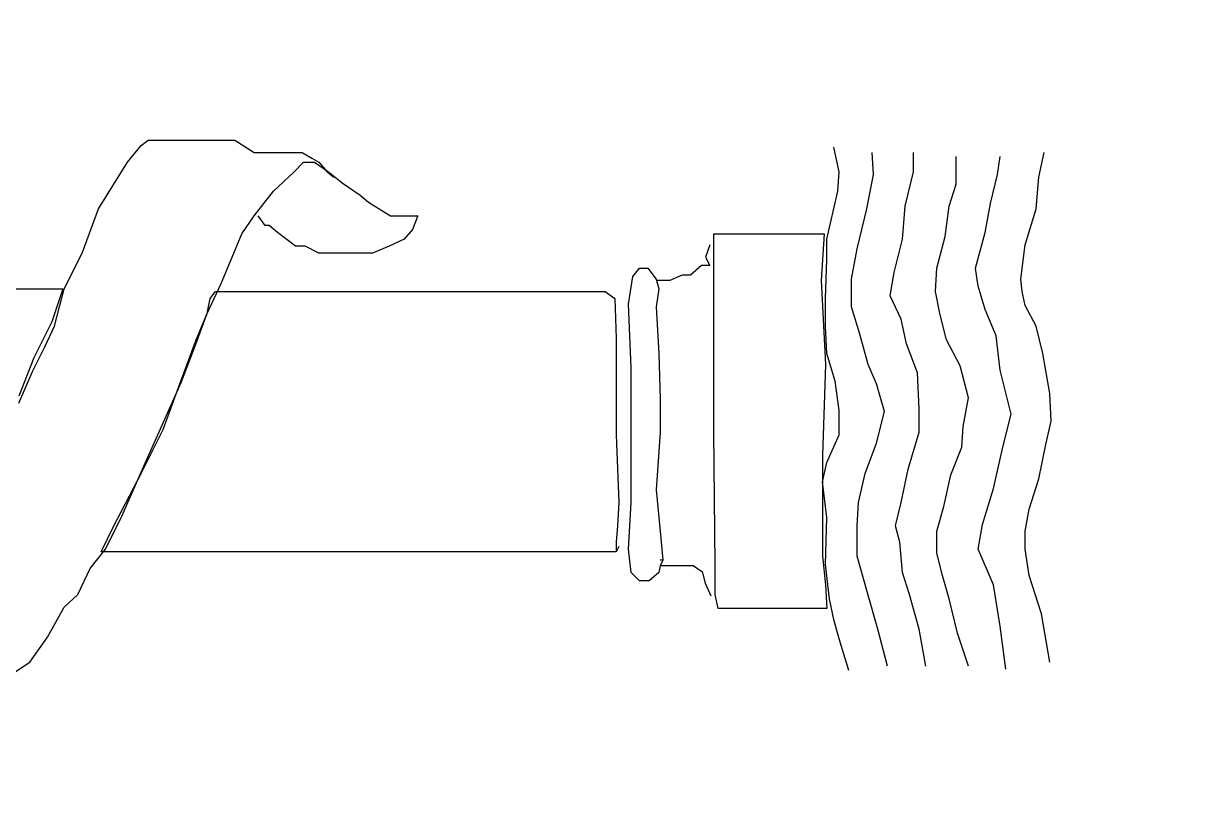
# Model space of a CAD drawing. Extents: x 730854 to 731444, y 4378581 to 4379608.
# Drawn here: x 730892.67 to 730901.2, y 4379448.27 to 4379453.99 of the extents above; entities that cross this region are included whole.
import ezdxf

# ---------------------------------------------------------------- set-up
doc = ezdxf.new("R2010")
doc.units = 0
doc.layers.get('0').update_dxf_attribs({"linetype": 'CONTINUOUS'})

msp = doc.modelspace()

# ---------------------------------------------------------------- linework, layer by layer
at = {"color": 0, "linetype": 'CONTINUOUS'}
for p, q in [((730893.52, 4379453.1), (730893.57, 4379453.14)), ((730893.52, 4379453.1), (730893.57, 4379453.14)), ((730893.57, 4379453.14), (730893.64, 4379453.14)), ((730893.57, 4379453.14), (730893.64, 4379453.14)), ((730893.64, 4379453.14), (730893.74, 4379453.14)), ((730893.64, 4379453.14), (730893.74, 4379453.14)), ((730893.74, 4379453.14), (730893.89, 4379453.14)), ((730893.74, 4379453.14), (730893.89, 4379453.14)), ((730893.89, 4379453.14), (730894.05, 4379453.14)), ((730893.89, 4379453.14), (730894.05, 4379453.14)), ((730894.05, 4379453.14), (730894.2, 4379453.14)), ((730894.05, 4379453.14), (730894.2, 4379453.14)), ((730894.2, 4379453.14), (730894.34, 4379453.05)), ((730894.2, 4379453.14), (730894.34, 4379453.05)), ((730893.42, 4379452.98), (730893.52, 4379453.1)), ((730893.42, 4379452.98), (730893.52, 4379453.1)), ((730894.34, 4379453.05), (730894.45, 4379453.05)), ((730894.34, 4379453.05), (730894.45, 4379453.05)), ((730894.45, 4379453.05), (730894.56, 4379453.05)), ((730894.45, 4379453.05), (730894.56, 4379453.05)), ((730894.56, 4379453.05), (730894.69, 4379453.05)), ((730894.56, 4379453.05), (730894.69, 4379453.05)), ((730894.69, 4379453.05), (730894.76, 4379453.01)), ((730894.69, 4379453.05), (730894.76, 4379453.01)), ((730898.59, 4379452.91), (730898.55, 4379453.09)), ((730898.59, 4379452.91), (730898.55, 4379453.09)), ((730898.84, 4379452.89), (730898.83, 4379453.05)), ((730898.84, 4379452.89), (730898.83, 4379453.05)), ((730899.13, 4379452.91), (730899.13, 4379453.05)), ((730899.13, 4379452.91), (730899.13, 4379453.05)), ((730900.04, 4379452.87), (730900.08, 4379453.05)), ((730900.04, 4379452.87), (730900.08, 4379453.05)), ((730893.21, 4379452.64), (730893.42, 4379452.98)), ((730893.21, 4379452.64), (730893.42, 4379452.98)), ((730894.63, 4379452.91), (730894.7, 4379452.98)), ((730894.63, 4379452.91), (730894.7, 4379452.98)), ((730894.7, 4379452.98), (730894.76, 4379452.98)), ((730894.7, 4379452.98), (730894.76, 4379452.98)), ((730894.76, 4379453.01), (730894.81, 4379452.98)), ((730894.76, 4379453.01), (730894.81, 4379452.98)), ((730894.76, 4379452.98), (730894.78, 4379452.98)), ((730894.76, 4379452.98), (730894.78, 4379452.98)), ((730894.78, 4379452.98), (730894.88, 4379452.91)), ((730894.78, 4379452.98), (730894.88, 4379452.91)), ((730894.81, 4379452.98), (730894.87, 4379452.91)), ((730894.81, 4379452.98), (730894.87, 4379452.91)), ((730899.44, 4379452.82), (730899.44, 4379453.02)), ((730899.44, 4379452.82), (730899.44, 4379453.02)), ((730899.74, 4379452.89), (730899.76, 4379453.02)), ((730899.74, 4379452.89), (730899.76, 4379453.02)), ((730894.48, 4379452.77), (730894.63, 4379452.91)), ((730894.48, 4379452.77), (730894.63, 4379452.91)), ((730894.87, 4379452.91), (730894.92, 4379452.87)), ((730894.87, 4379452.91), (730894.92, 4379452.87)), ((730894.88, 4379452.91), (730894.98, 4379452.83)), ((730894.88, 4379452.91), (730894.98, 4379452.83)), ((730898.58, 4379452.77), (730898.59, 4379452.91)), ((730898.58, 4379452.77), (730898.59, 4379452.91)), ((730898.79, 4379452.64), (730898.84, 4379452.89)), ((730898.79, 4379452.64), (730898.84, 4379452.89)), ((730899.07, 4379452.66), (730899.13, 4379452.91)), ((730899.07, 4379452.66), (730899.13, 4379452.91)), ((730899.69, 4379452.68), (730899.74, 4379452.89)), ((730899.69, 4379452.68), (730899.74, 4379452.89)), ((730900.02, 4379452.64), (730900.04, 4379452.87)), ((730900.02, 4379452.64), (730900.04, 4379452.87)), ((730894.34, 4379452.59), (730894.48, 4379452.77)), ((730894.34, 4379452.59), (730894.48, 4379452.77)), ((730894.98, 4379452.83), (730895.11, 4379452.74)), ((730894.98, 4379452.83), (730895.11, 4379452.74)), ((730898.5, 4379452.42), (730898.58, 4379452.77)), ((730898.5, 4379452.42), (730898.58, 4379452.77)), ((730899.39, 4379452.66), (730899.44, 4379452.82)), ((730899.39, 4379452.66), (730899.44, 4379452.82)), ((730895.11, 4379452.74), (730895.17, 4379452.69)), ((730895.11, 4379452.74), (730895.17, 4379452.69)), ((730895.17, 4379452.69), (730895.33, 4379452.59)), ((730895.17, 4379452.69), (730895.33, 4379452.59)), ((730899.65, 4379452.47), (730899.69, 4379452.68)), ((730899.65, 4379452.47), (730899.69, 4379452.68)), ((730893.09, 4379452.32), (730893.21, 4379452.64)), ((730893.09, 4379452.32), (730893.21, 4379452.64)), ((730898.72, 4379452.35), (730898.79, 4379452.64)), ((730898.72, 4379452.35), (730898.79, 4379452.64)), ((730899.05, 4379452.42), (730899.07, 4379452.66)), ((730899.05, 4379452.42), (730899.07, 4379452.66)), ((730899.36, 4379452.44), (730899.39, 4379452.66)), ((730899.36, 4379452.44), (730899.39, 4379452.66)), ((730899.94, 4379452.38), (730900.02, 4379452.64)), ((730899.94, 4379452.38), (730900.02, 4379452.64)), ((730894.25, 4379452.46), (730894.34, 4379452.59)), ((730894.25, 4379452.46), (730894.34, 4379452.59)), ((730894.42, 4379452.52), (730894.37, 4379452.59)), ((730894.42, 4379452.52), (730894.37, 4379452.59)), ((730894.45, 4379452.52), (730894.42, 4379452.52)), ((730894.45, 4379452.52), (730894.42, 4379452.52)), ((730894.51, 4379452.47), (730894.45, 4379452.52)), ((730894.51, 4379452.47), (730894.45, 4379452.52)), ((730895.33, 4379452.59), (730895.43, 4379452.59)), ((730895.33, 4379452.59), (730895.43, 4379452.59)), ((730895.43, 4379452.59), (730895.48, 4379452.59)), ((730895.43, 4379452.59), (730895.48, 4379452.59)), ((730895.48, 4379452.59), (730895.53, 4379452.59)), ((730895.48, 4379452.59), (730895.53, 4379452.59)), ((730895.53, 4379452.59), (730895.49, 4379452.49)), ((730895.53, 4379452.59), (730895.49, 4379452.49)), ((730894.18, 4379452.29), (730894.25, 4379452.46)), ((730894.18, 4379452.29), (730894.25, 4379452.46)), ((730894.64, 4379452.37), (730894.51, 4379452.47)), ((730894.64, 4379452.37), (730894.51, 4379452.47)), ((730895.49, 4379452.49), (730895.43, 4379452.42)), ((730895.49, 4379452.49), (730895.43, 4379452.42)), ((730897.68, 4379452.27), (730897.68, 4379452.46)), ((730897.68, 4379452.46), (730898.05, 4379452.46)), ((730897.68, 4379452.27), (730897.68, 4379452.46)), ((730897.68, 4379452.46), (730898.05, 4379452.46)), ((730898.05, 4379452.46), (730898.3, 4379452.46)), ((730898.05, 4379452.46), (730898.3, 4379452.46)), ((730898.3, 4379452.46), (730898.48, 4379452.46)), ((730898.3, 4379452.46), (730898.48, 4379452.46)), ((730898.48, 4379452.46), (730898.46, 4379452.12)), ((730898.48, 4379452.46), (730898.46, 4379452.12)), ((730899.3, 4379452.21), (730899.36, 4379452.44)), ((730899.3, 4379452.21), (730899.36, 4379452.44)), ((730899.58, 4379452.21), (730899.65, 4379452.47)), ((730899.58, 4379452.21), (730899.65, 4379452.47)), ((730894.71, 4379452.37), (730894.64, 4379452.37)), ((730894.71, 4379452.37), (730894.64, 4379452.37)), ((730894.81, 4379452.32), (730894.71, 4379452.37)), ((730894.81, 4379452.32), (730894.71, 4379452.37)), ((730895.32, 4379452.37), (730895.2, 4379452.32)), ((730895.32, 4379452.37), (730895.2, 4379452.32)), ((730895.43, 4379452.42), (730895.32, 4379452.37)), ((730895.43, 4379452.42), (730895.32, 4379452.37)), ((730897.65, 4379452.38), (730897.62, 4379452.29)), ((730897.65, 4379452.38), (730897.62, 4379452.29)), ((730898.5, 4379452.27), (730898.5, 4379452.42)), ((730898.5, 4379452.27), (730898.5, 4379452.42)), ((730898.68, 4379452.13), (730898.72, 4379452.35)), ((730898.68, 4379452.13), (730898.72, 4379452.35)), ((730898.99, 4379452.18), (730899.05, 4379452.42)), ((730898.99, 4379452.18), (730899.05, 4379452.42)), ((730899.91, 4379452.13), (730899.94, 4379452.38)), ((730899.91, 4379452.13), (730899.94, 4379452.38)), ((730892.96, 4379452.06), (730893.09, 4379452.32)), ((730892.96, 4379452.06), (730893.09, 4379452.32)), ((730894.1, 4379452.1), (730894.18, 4379452.29)), ((730894.1, 4379452.1), (730894.18, 4379452.29)), ((730894.9, 4379452.32), (730894.81, 4379452.32)), ((730894.9, 4379452.32), (730894.81, 4379452.32)), ((730894.99, 4379452.32), (730894.9, 4379452.32)), ((730894.99, 4379452.32), (730894.9, 4379452.32)), ((730895.12, 4379452.32), (730894.99, 4379452.32)), ((730895.12, 4379452.32), (730894.99, 4379452.32)), ((730895.2, 4379452.32), (730895.12, 4379452.32)), ((730895.2, 4379452.32), (730895.12, 4379452.32)), ((730897.62, 4379452.29), (730897.65, 4379452.23)), ((730897.62, 4379452.29), (730897.65, 4379452.23)), ((730897.68, 4379452.06), (730897.68, 4379452.27)), ((730897.68, 4379452.06), (730897.68, 4379452.27)), ((730898.49, 4379451.99), (730898.5, 4379452.27)), ((730898.49, 4379451.99), (730898.5, 4379452.27)), ((730897.09, 4379452.15), (730897.14, 4379452.21)), ((730897.09, 4379452.15), (730897.14, 4379452.21)), ((730897.14, 4379452.21), (730897.2, 4379452.21)), ((730897.14, 4379452.21), (730897.2, 4379452.21)), ((730897.2, 4379452.21), (730897.26, 4379452.13)), ((730897.2, 4379452.21), (730897.26, 4379452.13)), ((730897.59, 4379452.23), (730897.51, 4379452.16)), ((730897.59, 4379452.23), (730897.51, 4379452.16)), ((730897.65, 4379452.23), (730897.59, 4379452.23)), ((730897.65, 4379452.23), (730897.59, 4379452.23)), ((730898.96, 4379452.01), (730898.99, 4379452.18)), ((730898.96, 4379452.01), (730898.99, 4379452.18)), ((730899.29, 4379452.04), (730899.3, 4379452.21)), ((730899.29, 4379452.04), (730899.3, 4379452.21)), ((730899.6, 4379452.08), (730899.58, 4379452.21)), ((730899.6, 4379452.08), (730899.58, 4379452.21)), ((730894, 4379451.88), (730894.1, 4379452.1)), ((730894, 4379451.88), (730894.1, 4379452.1)), ((730897.06, 4379451.95), (730897.09, 4379452.15)), ((730897.06, 4379451.95), (730897.09, 4379452.15)), ((730897.26, 4379452.13), (730897.28, 4379452.06)), ((730897.26, 4379452.13), (730897.28, 4379452.06)), ((730897.31, 4379452.12), (730897.26, 4379452.12)), ((730897.31, 4379452.12), (730897.26, 4379452.12)), ((730897.36, 4379452.12), (730897.31, 4379452.12)), ((730897.36, 4379452.12), (730897.31, 4379452.12)), ((730897.45, 4379452.16), (730897.36, 4379452.12)), ((730897.45, 4379452.16), (730897.36, 4379452.12)), ((730897.51, 4379452.16), (730897.45, 4379452.16)), ((730897.51, 4379452.16), (730897.45, 4379452.16)), ((730898.46, 4379452.12), (730898.49, 4379451.51)), ((730898.46, 4379452.12), (730898.49, 4379451.51)), ((730898.68, 4379451.93), (730898.68, 4379452.13)), ((730898.68, 4379451.93), (730898.68, 4379452.13)), ((730899.92, 4379452.04), (730899.91, 4379452.13)), ((730899.92, 4379452.04), (730899.91, 4379452.13)), ((730892.56, 4379452.06), (730892.7, 4379452.06)), ((730892.56, 4379452.06), (730892.7, 4379452.06)), ((730892.7, 4379452.06), (730892.84, 4379452.06)), ((730892.7, 4379452.06), (730892.84, 4379452.06)), ((730892.84, 4379452.06), (730892.93, 4379452.06)), ((730892.84, 4379452.06), (730892.93, 4379452.06)), ((730892.95, 4379452.06), (730892.87, 4379451.82)), ((730892.95, 4379452.06), (730892.87, 4379451.82)), ((730892.93, 4379452.06), (730892.95, 4379452.06)), ((730892.93, 4379451.94), (730892.96, 4379452.06)), ((730892.93, 4379452.06), (730892.95, 4379452.06)), ((730892.93, 4379451.94), (730892.96, 4379452.06)), ((730894.02, 4379451.99), (730894.06, 4379452.04)), ((730894.02, 4379451.99), (730894.06, 4379452.04)), ((730894.06, 4379452.04), (730894.44, 4379452.04)), ((730894.06, 4379452.04), (730894.44, 4379452.04)), ((730894.44, 4379452.04), (730895.25, 4379452.04)), ((730894.44, 4379452.04), (730895.25, 4379452.04)), ((730895.25, 4379452.04), (730895.93, 4379452.04)), ((730895.25, 4379452.04), (730895.93, 4379452.04)), ((730895.93, 4379452.04), (730896.37, 4379452.04)), ((730895.93, 4379452.04), (730896.37, 4379452.04)), ((730896.37, 4379452.04), (730896.69, 4379452.04)), ((730896.37, 4379452.04), (730896.69, 4379452.04)), ((730896.69, 4379452.04), (730896.8, 4379452.04)), ((730896.69, 4379452.04), (730896.8, 4379452.04)), ((730896.8, 4379452.04), (730896.89, 4379452.04)), ((730896.8, 4379452.04), (730896.89, 4379452.04)), ((730896.89, 4379452.04), (730896.96, 4379451.99)), ((730896.89, 4379452.04), (730896.96, 4379451.99)), ((730897.28, 4379452.06), (730897.26, 4379451.93)), ((730897.28, 4379452.06), (730897.26, 4379451.93)), ((730897.68, 4379451.51), (730897.68, 4379452.06)), ((730897.68, 4379451.51), (730897.68, 4379452.06)), ((730899.04, 4379451.84), (730898.96, 4379452.01)), ((730899.04, 4379451.84), (730898.96, 4379452.01)), ((730899.32, 4379451.88), (730899.29, 4379452.04)), ((730899.32, 4379451.88), (730899.29, 4379452.04)), ((730899.65, 4379451.91), (730899.6, 4379452.08)), ((730899.65, 4379451.91), (730899.6, 4379452.08)), ((730899.94, 4379451.94), (730899.92, 4379452.04)), ((730899.94, 4379451.94), (730899.92, 4379452.04)), ((730892.89, 4379451.79), (730892.93, 4379451.94)), ((730892.89, 4379451.79), (730892.93, 4379451.94)), ((730894, 4379451.88), (730894.02, 4379451.99)), ((730894, 4379451.88), (730894.02, 4379451.99)), ((730896.96, 4379451.99), (730896.97, 4379451.7)), ((730896.96, 4379451.99), (730896.97, 4379451.7)), ((730897.08, 4379451.49), (730897.06, 4379451.95)), ((730897.08, 4379451.49), (730897.06, 4379451.95)), ((730897.26, 4379451.93), (730897.28, 4379451.59)), ((730897.26, 4379451.93), (730897.28, 4379451.59)), ((730898.49, 4379451.79), (730898.49, 4379451.99)), ((730898.49, 4379451.79), (730898.49, 4379451.99)), ((730898.74, 4379451.73), (730898.68, 4379451.93)), ((730898.74, 4379451.73), (730898.68, 4379451.93)), ((730900.02, 4379451.79), (730899.94, 4379451.94)), ((730900.02, 4379451.79), (730899.94, 4379451.94)), ((730893.91, 4379451.64), (730894, 4379451.88)), ((730893.91, 4379451.64), (730894, 4379451.88)), ((730893.92, 4379451.69), (730894, 4379451.88)), ((730893.92, 4379451.69), (730894, 4379451.88)), ((730899.08, 4379451.66), (730899.04, 4379451.84)), ((730899.08, 4379451.66), (730899.04, 4379451.84)), ((730899.37, 4379451.69), (730899.32, 4379451.88)), ((730899.37, 4379451.69), (730899.32, 4379451.88)), ((730899.73, 4379451.72), (730899.65, 4379451.91)), ((730899.73, 4379451.72), (730899.65, 4379451.91)), ((730892.87, 4379451.82), (730892.74, 4379451.56)), ((730892.87, 4379451.82), (730892.74, 4379451.56)), ((730892.82, 4379451.64), (730892.89, 4379451.79)), ((730892.82, 4379451.64), (730892.89, 4379451.79)), ((730898.5, 4379451.59), (730898.49, 4379451.79)), ((730898.5, 4379451.59), (730898.49, 4379451.79)), ((730900.07, 4379451.59), (730900.02, 4379451.79)), ((730900.07, 4379451.59), (730900.02, 4379451.79)), ((730893.8, 4379451.37), (730893.92, 4379451.69)), ((730893.8, 4379451.37), (730893.92, 4379451.69)), ((730896.97, 4379451.7), (730896.97, 4379451)), ((730896.97, 4379451.7), (730896.97, 4379451)), ((730898.8, 4379451.51), (730898.74, 4379451.73)), ((730898.8, 4379451.51), (730898.74, 4379451.73)), ((730899.16, 4379451.45), (730899.08, 4379451.66)), ((730899.16, 4379451.45), (730899.08, 4379451.66)), ((730899.47, 4379451.5), (730899.37, 4379451.69)), ((730899.47, 4379451.5), (730899.37, 4379451.69)), ((730899.76, 4379451.47), (730899.73, 4379451.72)), ((730899.76, 4379451.47), (730899.73, 4379451.72)), ((730892.73, 4379451.46), (730892.82, 4379451.64)), ((730892.73, 4379451.46), (730892.82, 4379451.64)), ((730893.81, 4379451.38), (730893.91, 4379451.64)), ((730893.81, 4379451.38), (730893.91, 4379451.64)), ((730897.28, 4379451.59), (730897.29, 4379451.26)), ((730897.28, 4379451.59), (730897.29, 4379451.26)), ((730898.56, 4379451.39), (730898.5, 4379451.59)), ((730898.56, 4379451.39), (730898.5, 4379451.59)), ((730900.12, 4379451.3), (730900.07, 4379451.59)), ((730900.12, 4379451.3), (730900.07, 4379451.59)), ((730892.74, 4379451.56), (730892.63, 4379451.28)), ((730892.74, 4379451.56), (730892.63, 4379451.28)), ((730897.08, 4379451.04), (730897.08, 4379451.49)), ((730897.08, 4379451.04), (730897.08, 4379451.49)), ((730897.68, 4379451.02), (730897.68, 4379451.51)), ((730897.68, 4379451.02), (730897.68, 4379451.51)), ((730898.49, 4379451.51), (730898.47, 4379450.85)), ((730898.49, 4379451.51), (730898.47, 4379450.85)), ((730898.86, 4379451.37), (730898.8, 4379451.51)), ((730898.86, 4379451.37), (730898.8, 4379451.51)), ((730899.53, 4379451.27), (730899.47, 4379451.5)), ((730899.53, 4379451.27), (730899.47, 4379451.5)), ((730892.63, 4379451.23), (730892.73, 4379451.46)), ((730892.63, 4379451.23), (730892.73, 4379451.46)), ((730899.17, 4379451.19), (730899.16, 4379451.45)), ((730899.17, 4379451.19), (730899.16, 4379451.45)), ((730899.84, 4379451.15), (730899.76, 4379451.47)), ((730899.84, 4379451.15), (730899.76, 4379451.47)), ((730893.64, 4379451), (730893.81, 4379451.38)), ((730893.64, 4379451), (730893.81, 4379451.38)), ((730893.68, 4379451.04), (730893.8, 4379451.37)), ((730893.68, 4379451.04), (730893.8, 4379451.37)), ((730898.59, 4379451.18), (730898.56, 4379451.39)), ((730898.59, 4379451.18), (730898.56, 4379451.39)), ((730898.92, 4379451.17), (730898.86, 4379451.37)), ((730898.92, 4379451.17), (730898.86, 4379451.37)), ((730897.29, 4379451.26), (730897.29, 4379451.02)), ((730897.29, 4379451.26), (730897.29, 4379451.02)), ((730899.49, 4379451.06), (730899.53, 4379451.27)), ((730899.49, 4379451.06), (730899.53, 4379451.27)), ((730900.13, 4379451.1), (730900.12, 4379451.3)), ((730900.13, 4379451.1), (730900.12, 4379451.3)), ((730898.59, 4379451), (730898.59, 4379451.18)), ((730898.59, 4379451), (730898.59, 4379451.18)), ((730898.86, 4379450.94), (730898.92, 4379451.17)), ((730898.86, 4379450.94), (730898.92, 4379451.17)), ((730899.17, 4379451.02), (730899.17, 4379451.19)), ((730899.17, 4379451.02), (730899.17, 4379451.19)), ((730899.78, 4379450.91), (730899.84, 4379451.15)), ((730899.78, 4379450.91), (730899.84, 4379451.15)), ((730899.48, 4379450.91), (730899.49, 4379451.06)), ((730899.48, 4379450.91), (730899.49, 4379451.06)), ((730900.09, 4379450.93), (730900.13, 4379451.1)), ((730900.09, 4379450.93), (730900.13, 4379451.1)), ((730893.52, 4379450.72), (730893.68, 4379451.04)), ((730893.52, 4379450.72), (730893.68, 4379451.04)), ((730893.53, 4379450.75), (730893.64, 4379451)), ((730893.53, 4379450.75), (730893.64, 4379451)), ((730896.97, 4379451), (730896.99, 4379450.51)), ((730896.97, 4379451), (730896.99, 4379450.51)), ((730897.08, 4379450.51), (730897.08, 4379451.04)), ((730897.08, 4379450.51), (730897.08, 4379451.04)), ((730897.29, 4379451.02), (730897.26, 4379450.6)), ((730897.29, 4379451.02), (730897.26, 4379450.6)), ((730897.69, 4379450.06), (730897.68, 4379451.02)), ((730897.69, 4379450.06), (730897.68, 4379451.02)), ((730898.5, 4379450.8), (730898.59, 4379451)), ((730898.5, 4379450.8), (730898.59, 4379451)), ((730899.09, 4379450.75), (730899.17, 4379451.02)), ((730899.09, 4379450.75), (730899.17, 4379451.02)), ((730898.78, 4379450.72), (730898.86, 4379450.94)), ((730898.78, 4379450.72), (730898.86, 4379450.94)), ((730899.4, 4379450.71), (730899.48, 4379450.91)), ((730899.4, 4379450.71), (730899.48, 4379450.91)), ((730899.71, 4379450.61), (730899.78, 4379450.91)), ((730899.71, 4379450.61), (730899.78, 4379450.91)), ((730900.04, 4379450.68), (730900.09, 4379450.93)), ((730900.04, 4379450.68), (730900.09, 4379450.93)), ((730898.47, 4379450.85), (730898.47, 4379450.49)), ((730898.47, 4379450.85), (730898.47, 4379450.49)), ((730893.32, 4379450.34), (730893.52, 4379450.72)), ((730893.32, 4379450.34), (730893.52, 4379450.72)), ((730893.38, 4379450.41), (730893.53, 4379450.75)), ((730893.38, 4379450.41), (730893.53, 4379450.75)), ((730898.47, 4379450.66), (730898.5, 4379450.8)), ((730898.47, 4379450.66), (730898.5, 4379450.8)), ((730898.73, 4379450.51), (730898.78, 4379450.72)), ((730898.73, 4379450.51), (730898.78, 4379450.72)), ((730899.04, 4379450.51), (730899.09, 4379450.75)), ((730899.04, 4379450.51), (730899.09, 4379450.75)), ((730898.5, 4379450.4), (730898.47, 4379450.66)), ((730898.5, 4379450.4), (730898.47, 4379450.66)), ((730899.35, 4379450.48), (730899.4, 4379450.71)), ((730899.35, 4379450.48), (730899.4, 4379450.71)), ((730899.97, 4379450.46), (730900.04, 4379450.68)), ((730899.97, 4379450.46), (730900.04, 4379450.68)), ((730897.26, 4379450.6), (730897.29, 4379450.3)), ((730897.26, 4379450.6), (730897.29, 4379450.3)), ((730899.63, 4379450.35), (730899.71, 4379450.61)), ((730899.63, 4379450.35), (730899.71, 4379450.61)), ((730896.99, 4379450.51), (730896.98, 4379450.34)), ((730896.99, 4379450.51), (730896.98, 4379450.34)), ((730897.06, 4379450.17), (730897.08, 4379450.51)), ((730897.06, 4379450.17), (730897.08, 4379450.51)), ((730898.47, 4379450.49), (730898.47, 4379450.12)), ((730898.47, 4379450.49), (730898.47, 4379450.12)), ((730898.72, 4379450.34), (730898.73, 4379450.51)), ((730898.72, 4379450.34), (730898.73, 4379450.51)), ((730899, 4379450.34), (730899.04, 4379450.51)), ((730899, 4379450.34), (730899.04, 4379450.51)), ((730899.3, 4379450.3), (730899.35, 4379450.48)), ((730899.3, 4379450.3), (730899.35, 4379450.48)), ((730893.26, 4379450.17), (730893.38, 4379450.41)), ((730893.26, 4379450.17), (730893.38, 4379450.41)), ((730898.49, 4379450.06), (730898.5, 4379450.4)), ((730898.49, 4379450.06), (730898.5, 4379450.4)), ((730899.94, 4379450.3), (730899.97, 4379450.46)), ((730899.94, 4379450.3), (730899.97, 4379450.46)), ((730893.23, 4379450.15), (730893.32, 4379450.34)), ((730893.23, 4379450.15), (730893.32, 4379450.34)), ((730896.98, 4379450.34), (730896.97, 4379450.22)), ((730896.98, 4379450.34), (730896.97, 4379450.22)), ((730897.29, 4379450.3), (730897.31, 4379450.09)), ((730897.29, 4379450.3), (730897.31, 4379450.09)), ((730898.72, 4379450.12), (730898.72, 4379450.34)), ((730898.72, 4379450.12), (730898.72, 4379450.34)), ((730899.03, 4379450.22), (730899, 4379450.34)), ((730899.03, 4379450.22), (730899, 4379450.34)), ((730899.3, 4379450.14), (730899.3, 4379450.3)), ((730899.3, 4379450.14), (730899.3, 4379450.3)), ((730899.6, 4379450.17), (730899.63, 4379450.35)), ((730899.6, 4379450.17), (730899.63, 4379450.35)), ((730899.94, 4379450.17), (730899.94, 4379450.3)), ((730899.94, 4379450.17), (730899.94, 4379450.3)), ((730896.97, 4379450.22), (730896.97, 4379450.15)), ((730896.97, 4379450.22), (730896.97, 4379450.15)), ((730899.05, 4379450), (730899.03, 4379450.22)), ((730899.05, 4379450), (730899.03, 4379450.22)), ((730893.15, 4379450.03), (730893.26, 4379450.17)), ((730893.15, 4379450.03), (730893.26, 4379450.17)), ((730893.3, 4379450.15), (730893.23, 4379450.15)), ((730893.3, 4379450.15), (730893.23, 4379450.15)), ((730893.4, 4379450.15), (730893.3, 4379450.15)), ((730893.4, 4379450.15), (730893.3, 4379450.15)), ((730893.66, 4379450.15), (730893.4, 4379450.15)), ((730893.66, 4379450.15), (730893.4, 4379450.15)), ((730894.83, 4379450.15), (730893.66, 4379450.15)), ((730894.83, 4379450.15), (730893.66, 4379450.15)), ((730896.59, 4379450.15), (730894.83, 4379450.15)), ((730896.59, 4379450.15), (730894.83, 4379450.15)), ((730896.91, 4379450.15), (730896.59, 4379450.15)), ((730896.91, 4379450.15), (730896.59, 4379450.15)), ((730896.97, 4379450.15), (730896.91, 4379450.15)), ((730896.97, 4379450.15), (730896.91, 4379450.15)), ((730896.99, 4379450.19), (730896.97, 4379450.15)), ((730896.99, 4379450.19), (730896.97, 4379450.15)), ((730897.08, 4379450), (730897.06, 4379450.17)), ((730897.08, 4379450), (730897.06, 4379450.17)), ((730898.47, 4379450.12), (730898.49, 4379449.91)), ((730898.47, 4379450.12), (730898.49, 4379449.91)), ((730898.79, 4379449.87), (730898.72, 4379450.12)), ((730898.79, 4379449.87), (730898.72, 4379450.12)), ((730899.34, 4379449.98), (730899.3, 4379450.14)), ((730899.34, 4379449.98), (730899.3, 4379450.14)), ((730899.71, 4379449.91), (730899.6, 4379450.17)), ((730899.71, 4379449.91), (730899.6, 4379450.17)), ((730899.97, 4379449.98), (730899.94, 4379450.17)), ((730899.97, 4379449.98), (730899.94, 4379450.17)), ((730897.29, 4379450.05), (730897.28, 4379450)), ((730897.29, 4379450.05), (730897.28, 4379450)), ((730897.31, 4379450.09), (730897.29, 4379450.05)), ((730897.31, 4379450.09), (730897.29, 4379450.09)), ((730897.31, 4379450.09), (730897.29, 4379450.05)), ((730897.31, 4379450.09), (730897.29, 4379450.09)), ((730897.34, 4379450.05), (730897.29, 4379450.05)), ((730897.34, 4379450.05), (730897.29, 4379450.05)), ((730897.42, 4379450.05), (730897.34, 4379450.05)), ((730897.42, 4379450.05), (730897.34, 4379450.05)), ((730897.53, 4379450.05), (730897.42, 4379450.05)), ((730897.53, 4379450.05), (730897.42, 4379450.05)), ((730897.6, 4379450), (730897.53, 4379450.05)), ((730897.6, 4379450), (730897.53, 4379450.05)), ((730897.69, 4379449.84), (730897.69, 4379450.06)), ((730897.69, 4379449.84), (730897.69, 4379450.06)), ((730898.52, 4379449.81), (730898.49, 4379450.06)), ((730898.52, 4379449.81), (730898.49, 4379450.06)), ((730893.06, 4379449.84), (730893.15, 4379450.03)), ((730893.06, 4379449.84), (730893.15, 4379450.03)), ((730897.14, 4379449.94), (730897.08, 4379450)), ((730897.14, 4379449.94), (730897.08, 4379450)), ((730897.28, 4379450), (730897.21, 4379449.94)), ((730897.28, 4379450), (730897.21, 4379449.94)), ((730897.62, 4379449.92), (730897.6, 4379450)), ((730897.62, 4379449.92), (730897.6, 4379450)), ((730899.1, 4379449.84), (730899.05, 4379450)), ((730899.1, 4379449.84), (730899.05, 4379450)), ((730899.39, 4379449.81), (730899.34, 4379449.98)), ((730899.39, 4379449.81), (730899.34, 4379449.98)), ((730900.06, 4379449.7), (730899.97, 4379449.98)), ((730900.06, 4379449.7), (730899.97, 4379449.98)), ((730897.21, 4379449.94), (730897.14, 4379449.94)), ((730897.21, 4379449.94), (730897.14, 4379449.94)), ((730897.66, 4379449.83), (730897.62, 4379449.92)), ((730897.66, 4379449.83), (730897.62, 4379449.92)), ((730898.49, 4379449.91), (730898.5, 4379449.74)), ((730898.49, 4379449.91), (730898.5, 4379449.74)), ((730898.87, 4379449.59), (730898.79, 4379449.87)), ((730898.87, 4379449.59), (730898.79, 4379449.87)), ((730899.76, 4379449.61), (730899.71, 4379449.91)), ((730899.76, 4379449.61), (730899.71, 4379449.91)), ((730892.96, 4379449.75), (730893.06, 4379449.84)), ((730892.96, 4379449.75), (730893.06, 4379449.84)), ((730897.71, 4379449.74), (730897.69, 4379449.84)), ((730897.71, 4379449.74), (730897.69, 4379449.84)), ((730898.55, 4379449.66), (730898.52, 4379449.81)), ((730898.55, 4379449.66), (730898.52, 4379449.81)), ((730899.17, 4379449.59), (730899.1, 4379449.84)), ((730899.17, 4379449.59), (730899.1, 4379449.84)), ((730899.45, 4379449.56), (730899.39, 4379449.81)), ((730899.45, 4379449.56), (730899.39, 4379449.81)), ((730892.84, 4379449.53), (730892.96, 4379449.75)), ((730892.84, 4379449.53), (730892.96, 4379449.75)), ((730897.93, 4379449.74), (730897.71, 4379449.74)), ((730897.93, 4379449.74), (730897.71, 4379449.74)), ((730898.22, 4379449.74), (730897.93, 4379449.74)), ((730898.22, 4379449.74), (730897.93, 4379449.74)), ((730898.5, 4379449.74), (730898.22, 4379449.74)), ((730898.5, 4379449.74), (730898.22, 4379449.74)), ((730900.12, 4379449.35), (730900.06, 4379449.7)), ((730900.12, 4379449.35), (730900.06, 4379449.7)), ((730898.59, 4379449.52), (730898.55, 4379449.66)), ((730898.59, 4379449.52), (730898.55, 4379449.66)), ((730899.8, 4379449.3), (730899.76, 4379449.61)), ((730899.8, 4379449.3), (730899.76, 4379449.61)), ((730892.71, 4379449.35), (730892.84, 4379449.53)), ((730892.71, 4379449.35), (730892.84, 4379449.53)), ((730898.94, 4379449.32), (730898.87, 4379449.59)), ((730898.94, 4379449.32), (730898.87, 4379449.59)), ((730899.22, 4379449.32), (730899.17, 4379449.59)), ((730899.22, 4379449.32), (730899.17, 4379449.59)), ((730899.53, 4379449.32), (730899.45, 4379449.56)), ((730899.53, 4379449.32), (730899.45, 4379449.56)), ((730898.66, 4379449.29), (730898.59, 4379449.52)), ((730898.66, 4379449.29), (730898.59, 4379449.52)), ((730892.56, 4379449.25), (730892.71, 4379449.35)), ((730892.56, 4379449.25), (730892.71, 4379449.35))]:
    msp.add_line(p, q, dxfattribs=at)

# ---------------------------------------------------------------- meshes
mesh = msp.add_polyface(dxfattribs=at)
corners = [(730854.5, 4378581), (730854.5, 4378581), (730854.5, 4378771.9618), (731162.5, 4378581), (730854.5, 4378946.4935), (731444, 4378581), (730854.5, 4379607.5), (731444, 4379242.0065), (731444, 4379607.5)]
mesh.append_faces([[corners[k] for k in face] for face in [(0, 1, 3, 2), (2, 3, 5, 4), (4, 5, 7, 6), (6, 7, 8, 8)]], dxfattribs={"vtx0": -1, "vtx2": -1, "color": 0})
mesh = msp.add_polyface(dxfattribs=at)
corners = [(730864.5, 4379421), (730864.5, 4379421), (730864.5, 4379595.2713), (731145.58, 4379421), (730864.5, 4379601.5), (731145.58, 4379427.2287), (731145.58, 4379601.5)]
mesh.append_faces([[corners[k] for k in face] for face in [(0, 1, 3, 2), (2, 3, 5, 4), (4, 5, 6, 6)]], dxfattribs={"vtx0": -1, "vtx2": -1, "color": 0})

doc.saveas('drawing.dxf')
